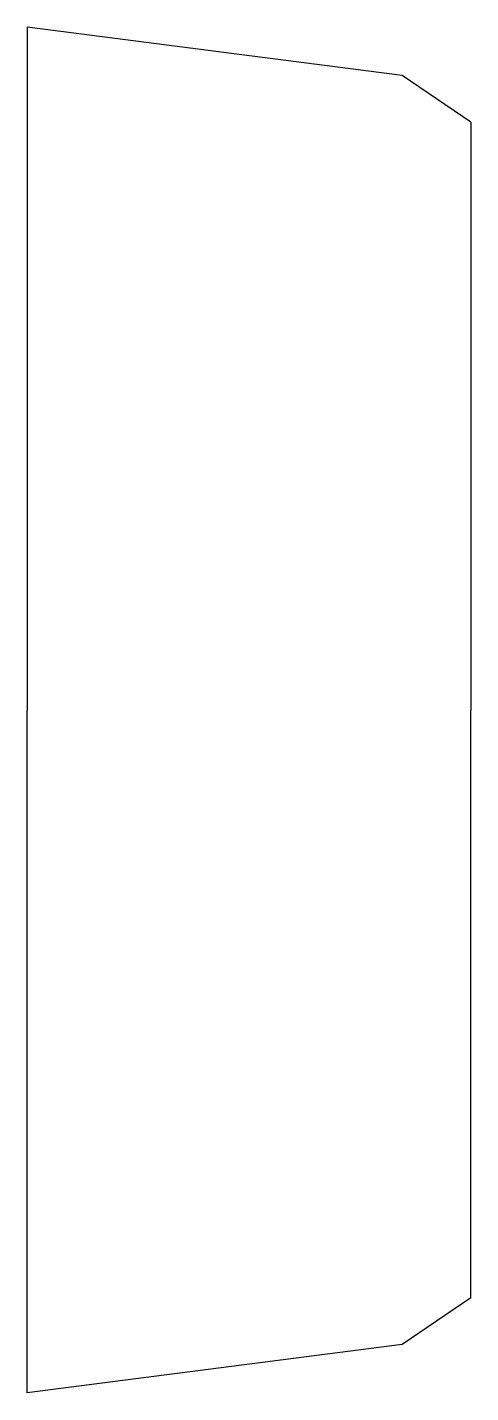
# Model space of a CAD drawing. Header units: millimetres. Extents: x -98 to 12, y -169 to 169.
import ezdxf

# ---------------------------------------------------------------- set-up
doc = ezdxf.new("R2010")
doc.units = ezdxf.units.MM
doc.layers.get('0').update_dxf_attribs({"linetype": 'CONTINUOUS'})

msp = doc.modelspace()

# ---------------------------------------------------------------- linework, layer by layer
for p, q in [((-5.01, 157.11), (-97.85, 169.03)), ((-97.85, 169.03), (-97.85, 0)), ((11.99, 145.56), (-5.01, 157.11)), ((11.99, 145.56), (11.99, 0)), ((-97.85, -169.03), (-97.85, 0)), ((11.99, -145.56), (11.99, 0)), ((11.99, -145.56), (-5.01, -157.11)), ((-5.01, -157.11), (-97.85, -169.03))]:
    msp.add_line(p, q)

doc.saveas('drawing.dxf')
